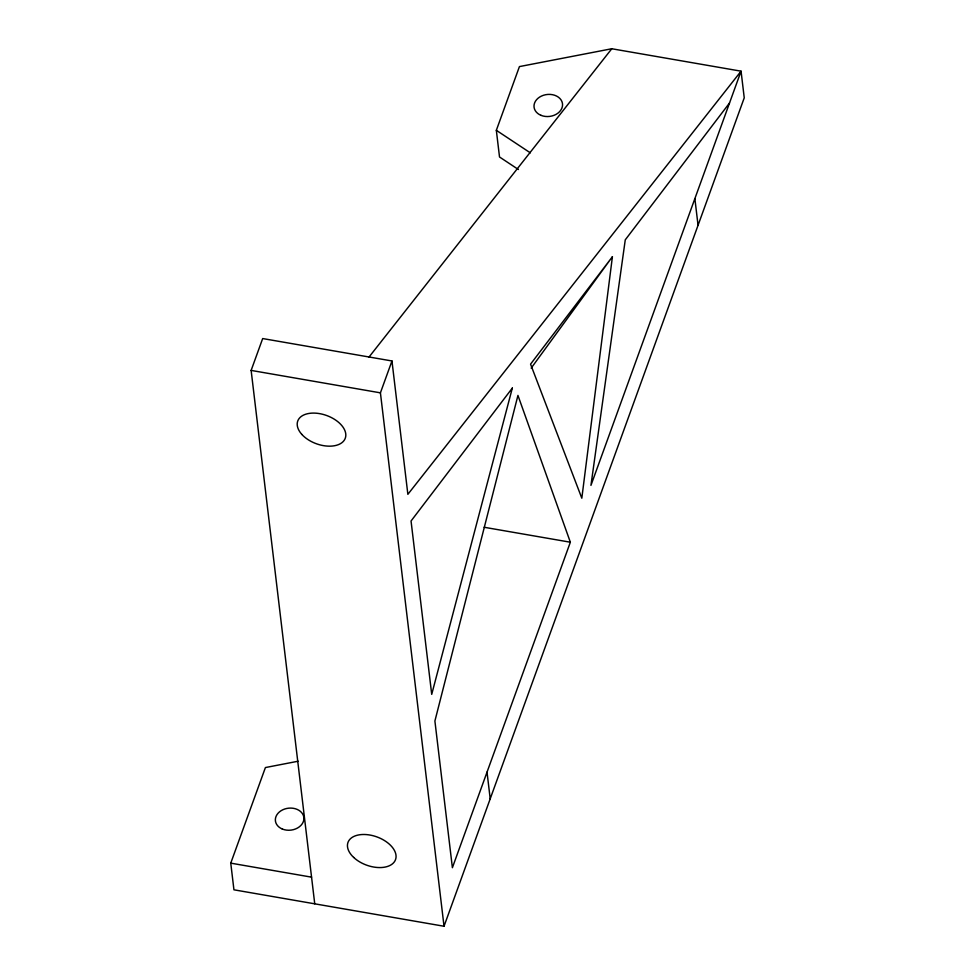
<?xml version="1.0" encoding="UTF-8"?>
<svg xmlns="http://www.w3.org/2000/svg" width="975" height="975" viewBox="0 0 975 975"><rect width="100%" height="100%" fill="white"/><g stroke="black" fill="none" stroke-linecap="round" stroke-linejoin="round"><path stroke-width="1.46" d="M612.41 256.717L581.819 498.201L530.558 364.15L612.41 256.717L531.156 368.16M314.742 903.825L251.136 370.415L262.677 338.557L391.962 360.969L407.867 494.325L741.061 71.175L611.776 48.75L519.431 66.593L496.336 130.321L499.517 156.987L518.408 169.504M298.167 761.219L265.407 767.557L230.758 863.143L233.939 889.809L444.027 926.25L380.421 392.84L391.962 360.969M570.351 542.21L452.388 867.713L434.899 721.025L517.944 395.411L570.351 542.21L484.161 527.268M444.027 926.25L744.242 97.841L741.061 71.175L590.947 485.379L625.267 239.838L729.507 103.033M368.94 357.155L611.776 48.75M251.136 370.415L380.421 392.84M230.758 863.143L311.561 877.159M496.336 130.321L530.339 152.843M694.87 198.62L698.051 225.286M487.025 772.127L490.206 798.805M512.326 388.074L431.718 694.358L411.048 521.003L512.326 388.074M353.681 857.439A25.277 15.027 19.9 0 0 394.875 861.035A25.277 15.027 19.9 0 0 366.685 834.612A25.277 15.027 19.9 0 0 353.681 857.439M301.872 434.448A25.277 15.027 19.9 0 0 343.736 440.932A25.277 15.027 19.9 0 0 318.886 413.51A25.277 15.027 19.9 0 0 301.872 434.448M282.287 829.018A14.332 11.042 -6.8 0 0 303.92 818.671A14.332 11.042 -6.8 0 0 282.701 809.823A14.332 11.042 -6.8 0 0 282.287 829.018M540.942 115.318A14.332 11.042 -6.8 0 0 562.563 104.959A14.332 11.042 -6.8 0 0 541.344 96.123A14.332 11.042 -6.8 0 0 540.942 115.318"/></g></svg>
